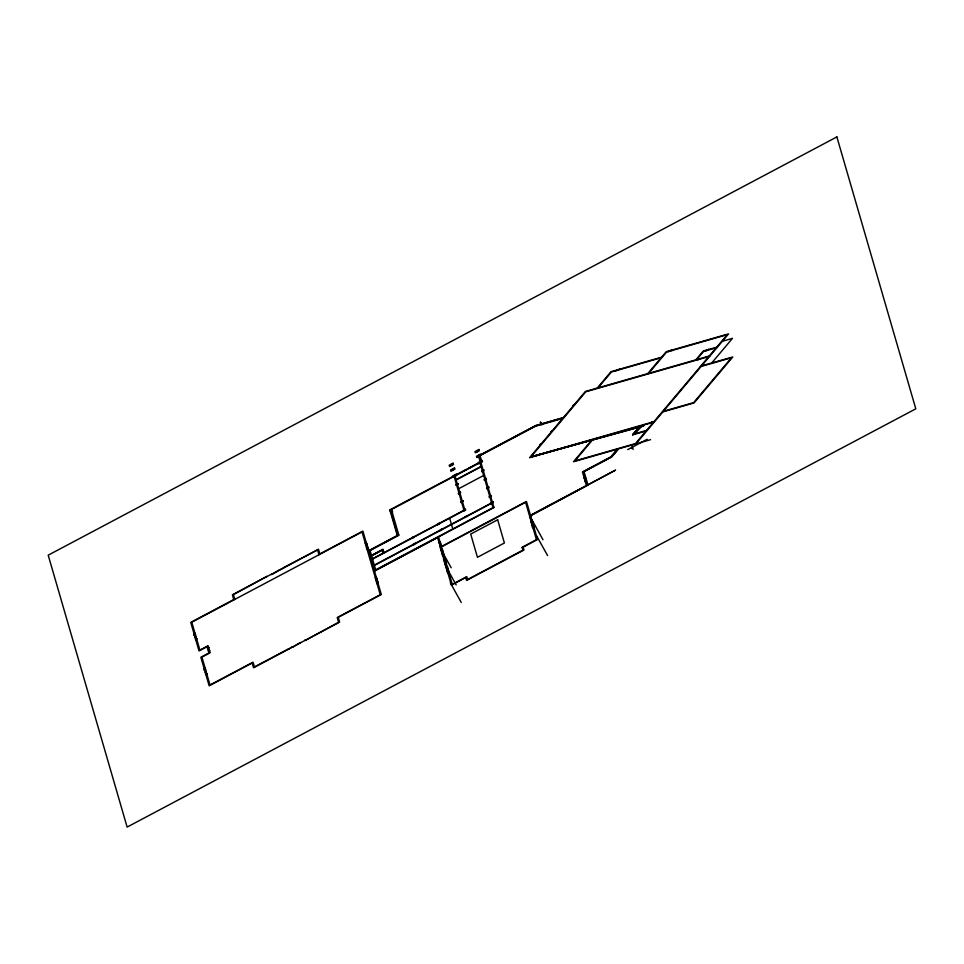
<?xml version="1.0" encoding="UTF-8"?>
<svg xmlns="http://www.w3.org/2000/svg" width="964" height="964" viewBox="0 0 964 964"><rect width="100%" height="100%" fill="white"/><g stroke="black" fill="none" stroke-linecap="round" stroke-linejoin="round"><path stroke-width="1.45" d="M542.093 424.594L540.659 422.087M562.639 417.725L561.711 418.822L562.554 418.581M530.875 456.924L585.775 391.794L708.829 356.56L653.929 421.69L530.875 456.924L643.868 425.534L530.875 456.924L643.398 426.088M597.186 388.106L611.031 371.682L661.593 357.21M598.029 387.865L611.405 371.996L661.135 357.752M615.514 370.923L620.201 368.959M591.944 439.849L573.496 461.744L650.531 439.68M647.76 373.622L666.208 351.727L728.579 333.869L635.866 443.886M592.788 439.608L574.797 460.961L635.481 443.585L653.471 422.232M648.603 373.381L666.594 352.041L727.278 334.665L709.287 356.005M669.064 350.812L668.16 351.691L673.065 349.667M672.065 350.667L672.86 349.727M611.779 455.586L613.14 455.297M617.322 449.2L610.851 456.864L582.449 471.938L586.401 485.567L530.453 515.246M612.622 455.345L616.767 450.417M618.165 448.959L611.453 456.912L583.497 471.745L587.45 485.374L530.549 515.559M618.587 448.838L611.754 456.936L584.015 471.649L587.98 485.29M639.988 426.1L632.601 434.848L646.097 430.992M695.803 359.873L703.178 351.113L716.674 347.245M647.398 430.197L633.914 434.065L640.445 426.932L632.601 434.848L640.831 425.859L529.573 457.707L585.389 391.48L710.131 355.764M696.647 359.632L703.563 351.414L717.047 347.558M703.865 351.438L708.781 349.402L708.082 350.221M704.082 351.378L704.877 350.426M643.723 424.509L643.036 425.329M698.117 359.777L698.804 358.957M707.877 350.281L708.661 349.342M651.315 422.328L650.616 423.16L651.519 422.268M705.913 357.548L706.817 356.656L706.13 357.487M631.275 448.501L632.444 447.103M711.709 362.994L732.471 338.364L722.349 341.256M633.914 434.065L641.289 426.691M449.465 465.853L453.261 463.829M475.288 452.152L479.084 450.14M450.839 470.613L454.647 468.588M476.662 456.912L535.719 425.534L563.482 417.484M535.767 425.69L478.988 455.803L493.93 507.534L374.803 570.712M480.735 461.828L389.83 509.86L397.337 535.707M452.646 476.843L456.454 474.818M457.695 474.288L466.263 469.601M468.685 468.456L477.264 463.768M478.469 463.142L482.277 461.129M390.444 510.077L481.783 461.648L480.036 455.623L535.418 426.245L561.831 418.677M267.088 576.508L271.39 574.231M279.524 569.917L283.826 567.639M390.287 511.45L392.203 510.522L392.613 511.956L390.986 512.908M390.757 513.029L392.432 512.137M456.056 479.698L481.036 466.456M456.141 479.976L481.12 466.733M233.782 599.572L190.739 622.395L194.077 633.89M319.855 553.926L362.886 531.104L381.298 594.523L338.268 617.346L339.641 622.105L305.214 640.361M458.671 488.724L483.663 475.469M193.86 634.095L195.294 633.336M194.27 635.529L195.704 634.77L194.294 635.601L193.836 634.023M195.005 638.06L196.439 637.3M366.2 547.275L367.621 546.431L368.079 548.022L366.645 548.781L368.055 547.938M397.288 535.55L368.959 550.577L374.851 570.869L437.608 537.587M369.007 550.733L398.771 534.948M369.092 551.047L398.867 535.261L391.408 509.57M370.525 555.975L382.961 549.384L383.925 552.721M370.55 556.047L382.973 549.444M371.477 555.915L382.118 550.275L382.973 553.228M371.489 559.313L463.961 510.269M207.393 646.507L199.018 650.941L195.692 639.445M371.574 559.59L464.046 510.546M207.513 648.362L208.814 647.579L207.513 648.362L208.417 651.447L209.73 650.748M209.236 652.845L200.861 657.279L204.199 668.775M374.285 565.145L413.508 544.347M415.653 543.214L439.331 530.658M441.476 529.513L465.154 516.957M467.299 515.824L490.965 503.268M374.369 565.422L413.58 544.624M415.737 543.491L439.403 530.935M441.56 529.79L465.226 517.246M467.383 516.102L491.05 503.545M374.707 570.387L493.845 507.209M440.331 542.178L438.873 542.865L440.307 542.105L441.175 545.118L439.741 545.877L441.151 545.034M205.416 668.221L203.982 668.98L204.428 670.486L205.862 669.727L204.404 670.414M440.367 547.094L526.452 501.449L537.49 539.503L522.199 547.612M441.416 546.901L525.585 502.268L536.538 540.009M627.697 449.622L647.145 439.307M378.177 582.822L376.767 583.666L378.201 582.907L377.743 581.316L376.309 582.075M585.606 477.12L583.955 478.084L585.365 477.24M586.245 480.253L584.811 481.024L586.474 480.132M587.835 484.808L615.574 470.095L530.586 515.716M531.248 517.017L529.79 517.704M300.322 642.506L292.562 647.169M305.094 639.963L304.998 640.566L338.593 622.298L337.219 617.538L380.25 594.716L377.008 583.533M287.911 649.182L254.436 666.931L253.05 662.172L210.019 684.994L206.766 673.824M287.995 649.495L253.568 667.751L252.182 663.003L209.152 685.826L205.814 674.33M288.212 649.29L292.514 647.013M292.779 646.965L300.431 642.904M300.648 642.699L304.949 640.409M532.369 527.127L533.333 526.621M452.285 584.329L466.636 576.713L467.552 579.894M536.442 539.695L522.102 547.299L523.018 550.468M466.721 577.038L451.417 585.148L437.56 537.406M467.456 579.569L522.934 550.155M668.835 351.089L672.631 349.992M704.31 351.101L708.106 350.016M701.599 365.886L732.785 356.957L694.032 402.94L662.846 411.869M700.298 366.682L731.483 357.752L693.646 402.627L663.304 411.315M574.544 404.35L572.785 405.687L573.628 405.446M535.49 425.811L562.289 418.135M552.408 430.619L550.637 431.956L551.48 431.715M541.334 443.753L539.575 445.091L540.418 444.85M642.229 425.449L654.315 421.991M617.514 450.092L615.924 450.658L617.189 450.296M540.238 422.208L541.684 424.799M532.032 520.018L542.985 539.695M536.647 535.912L547.6 555.589M440.223 548.046L451.176 567.736M445.211 565.241L456.177 584.931M450.309 582.786L461.262 602.464M632.179 446.212L633.131 449.489M584.907 477.578L585.738 480.434M532.092 519.945L530.634 520.632M530.766 517.27L531.598 520.126M523.151 547.106L523.982 549.962L466.6 580.4L465.769 577.544M476.999 450.513L477.373 451.779M478.385 455.273L478.747 456.538M480.193 461.503L480.554 462.768M478.457 455.9L480.217 461.925M479.927 462.624L493.002 507.654M454.948 475.879L464.949 510.318M451.176 464.214L451.55 465.479M452.562 468.962L452.923 470.239M454.369 475.204L454.743 476.469M454.104 476.324L464.106 510.763M449.634 518.186L452.767 528.995M438.524 536.912L452.381 584.642M439.608 542.563L440.44 545.419M391.035 511.149L391.444 512.571M390.36 509.763L397.819 535.454M370.056 550.54L375.671 569.881M366.489 542.551L365.031 543.226M376.611 577.424L375.153 578.099M366.007 542.804L366.428 544.226M367.163 546.769L367.573 548.191M376.129 577.677L376.55 579.099M377.286 581.654L377.707 583.075M365.272 543.106L362.03 531.923L191.788 622.214L195.029 633.384M365.73 544.684L366.416 547.07M366.886 548.649L375.394 577.99M375.852 579.569L376.55 581.955M319.94 554.24L318.469 549.167L271.487 574.544L279.476 569.76M318.988 554.746L317.602 549.998L283.778 567.471M292.67 646.567L288.26 649.447M234.83 599.379L233.445 594.631L267.04 576.352L232.396 594.812L233.866 599.897M208.116 648.037L208.983 651.049M207.296 646.181L207.85 648.085M208.778 651.254L209.321 653.158M206.573 672.185L205.115 672.872M195.487 634.975L196.186 637.349M196.644 638.939L199.885 650.11L208.164 645.723L210.188 652.7L201.91 657.087L205.163 668.269M205.621 669.86L206.308 672.221M194.342 633.842L194.752 635.276M195.487 637.807L195.897 639.24M204.464 668.727L204.874 670.161M205.609 672.691L206.031 674.125M194.535 635.481L195.222 637.855M204.657 670.366L205.344 672.727M441.078 550.034L442.621 555.782L444.055 555.023L442.392 549.311L441.066 550.095M446.067 567.23L447.585 572.905L449.019 572.146L447.368 566.434L446.067 567.23M836.873 136.924L48.2 555.18L127.128 827.076L915.8 408.82L836.873 136.924M453.092 463.19L449.26 465.226L449.634 466.492L453.466 464.467L453.092 463.19M478.915 449.501L475.083 451.526L475.457 452.791L479.277 450.766L478.915 449.501M454.478 467.95L450.646 469.974L451.019 471.251L454.839 469.215L454.478 467.95M480.301 454.261L476.469 456.285L476.843 457.551L480.662 455.526L480.301 454.261M456.285 474.18L452.453 476.216L452.827 477.481L456.647 475.457L456.285 474.18M482.108 460.491L478.277 462.515L478.65 463.792L482.47 461.756L482.108 460.491M457.936 483.579L455.791 484.711L455.996 485.434L458.141 484.289L457.936 483.579M483.759 469.878L481.614 471.022L481.819 471.733L483.964 470.589L483.759 469.878M460.418 492.134L458.274 493.279L458.478 493.99L460.635 492.845L460.418 492.134M486.242 478.445L484.097 479.578L484.302 480.301L486.459 479.156L486.242 478.445M366.898 543.973L365.489 544.817L366.898 543.973M196.861 638.734L195.451 639.566L196.885 638.807M462.913 500.702L460.756 501.834L460.961 502.557L463.118 501.413L462.913 500.702M488.736 487.001L486.579 488.146L486.784 488.856L488.941 487.724L488.736 487.001M413.749 536.647L411.604 537.792L411.809 538.502L413.954 537.37L413.749 536.647M439.572 522.958L437.427 524.103L437.632 524.814L439.777 523.669L439.572 522.958M465.395 509.257L463.238 510.402L463.455 511.113L465.6 509.98L465.395 509.257M491.218 495.568L489.061 496.713L489.278 497.424L491.423 496.279L491.218 495.568M415.592 542.997L413.436 544.13L413.652 544.853L415.797 543.708L415.592 542.997M441.416 529.296L439.259 530.441L439.464 531.152L441.62 530.007L441.416 529.296M467.239 515.607L465.082 516.74L465.287 517.463L467.444 516.318L467.239 515.607M493.062 501.907L490.905 503.051L491.11 503.762L493.267 502.618L493.062 501.907M377.032 578.846L375.611 579.689L377.032 578.846M206.983 673.619L205.573 674.451L206.983 673.619M497.665 519.789L470.709 534.08L477.445 557.3L504.401 542.997L497.665 519.789M444.886 557.879L443.452 558.638L445.103 564.35L446.537 563.591L444.886 557.879M532.49 521.295L531.056 522.054L532.706 527.766L534.14 527.007L532.49 521.295"/></g></svg>
